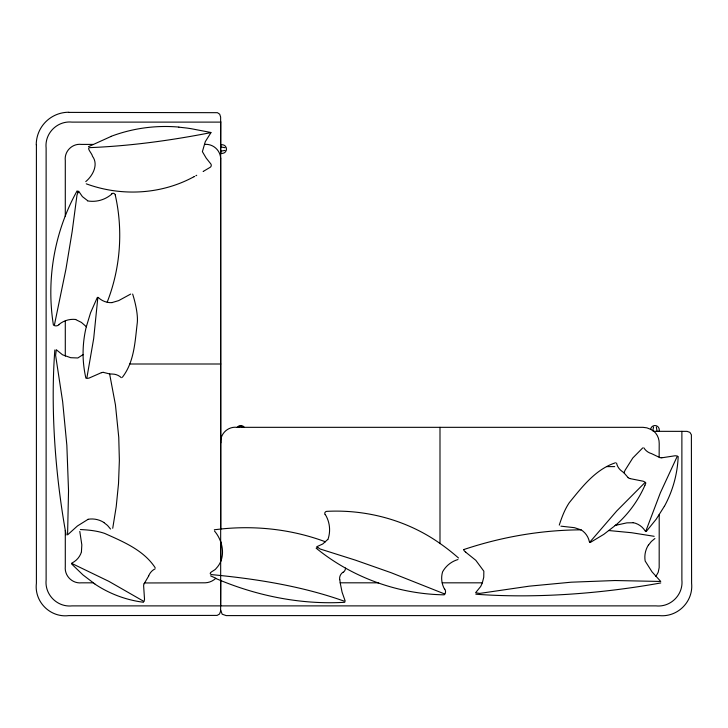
<?xml version="1.0" encoding="UTF-8"?>
<svg xmlns="http://www.w3.org/2000/svg" width="728" height="728" viewBox="0 0 728 728"><rect width="100%" height="100%" fill="white"/><g stroke="black" fill="none" stroke-linecap="round" stroke-linejoin="round"><path stroke-width="1.09" d="M214.332 529.766L220.784 529.029L220.684 158.768L220.675 605.887M36.4 144.79L36.4 583.21C34.089 601.756 50.25 617.917 68.796 615.606L217.126 615.406L219.528 614.032L220.62 611.129L220.748 580.298M220.793 442.879C219.892 433.788 228.019 426.244 236.982 427.327M678.187 456.465L678.059 458.959A113.24 113.24 0 0 1 664.364 506.388M97.871 297.233L93.694 338.511L86.778 378.451L88.989 378.114L101.383 372.672M657.084 431.322L656.337 427.054M220.666 154.336L220.784 121.64M112.731 528.282L116.207 506.715L118.518 483.601L119.365 460.46L118.755 437.31L115.443 404.859L109.628 373.928L103.431 372.39M81.427 551.651L81.836 544.917L79.798 531.422M559.277 525.115C561.77 517.326 564.682 509.545 569.269 502.693C582.1 486.996 595.368 469.405 615.479 462.771M54.318 325.48L65.966 269.005L72.163 231.522L77.004 194.949L78.633 191.146L82.391 196.615L87.642 200.682M54.837 349.959C50.423 408.754 55.201 474.702 66.093 534.898M645.654 531.577L660.378 492.783L677.395 456.001L675.138 455.755L661.788 457.803M148.685 575.985L144.135 583.729M648.357 545.126A22.595 22.595 0 0 0 645.163 561.024L652.033 571.862L660.751 581.463L614.996 580.525L571.171 582.2L529.256 586.167L479.743 593.402L475.575 592.747L480.662 586.531L482.282 583.037L483.747 577.259L483.847 571.198L475.803 560.305L465.683 552.17M107.198 302.147C120.448 268.259 123.287 230.476 115.252 194.995M645.873 482.937L644.899 485.239M628.164 477.641L623.914 472.781L625.125 470.179L632.796 457.994L642.724 447.911M653.544 427.008L652.788 430.749A17.618 17.618 0 0 1 653.535 431.276L653.671 431.386M97.297 297.515L90.572 312.749L86.177 327.227A112.594 112.594 0 0 0 83.083 354.6M664.318 506.36L656.228 519.182L646.282 531.458M648.43 545.172L651.323 541.505L654.9 538.511M122.359 377.295C134.516 361.598 135.008 341.159 137.328 322.368C138.102 313.286 134.616 300.182 132.651 294.048M655.864 576.476L658.194 572.326L659.177 567.603L659.204 514.623M589.607 542.396L616.716 510.983L645.29 482.236L643.279 481.235L630.002 478.596M144.781 582.964L205.241 582.81A16.234 16.234 0 0 0 215.67 578.414C255.901 595.677 300.637 604.923 344.808 602.284M327.673 539.53L322.75 543.989L316.707 546.746L320.174 549.012L355.346 560.123L391.182 572.736L444.781 594.021M210.865 132.796L205.305 141.632L202.384 151.651L206.188 158.103L210.856 163.964A2.375 2.375 0 0 1 210.137 167.34L204.122 170.907M615.779 525.088L603.785 534.361L590.244 542.496M130.667 294.076L118.691 300.609L112.221 302.52M83.265 354.481L77.841 357.976L70.698 357.703L62.508 354.782L56.293 349.704L55.619 355.401L62.653 401.638L66.849 445.299L68.532 490.881L67.577 534.88L77.386 526.007L88.033 519.364M83.001 354.673L83.056 354.636A113.786 113.786 0 0 0 85.376 375.766L85.895 378.205M85.758 181.6C92.765 175.776 98.753 164.583 92.474 156.247C92.21 153.472 85.112 146.938 90.891 147.584C131.195 145.891 171.326 140.368 210.911 132.605M203.631 171.217L203.148 171.517M196.715 175.284L195.841 175.767M194.576 176.44L194.067 176.704M88.434 146.701L111.166 136.4M193.812 176.84L192.665 177.423M192.401 177.55C159.933 194.695 120.602 196.442 86.277 183.829M225.025 150.432L220.711 151.169M463.754 549.567C501.437 536.936 541.159 530.039 580.899 529.838M615.069 525.443L626.863 522.859L633.169 522.759M317.717 547.665L316.134 548.166C352.07 577.459 397.879 594.148 444.244 594.831M660.769 582.946C600.573 593.83 534.825 598.616 475.857 594.212M220.784 529.029C256.056 525.325 292.228 529.402 325.498 541.814M220.675 146.91L225.025 147.702M80.389 529.547C88.561 529.939 96.833 530.739 104.641 533.396C123.123 541.723 143.543 549.995 155.155 567.694M560.933 526.171L574.492 527.691L580.771 529.775M68.796 112.394L217.463 112.685L219.71 114.214L220.639 117.062L220.684 158.768M220.666 122.113L72.036 122.113C57.312 120.529 44.526 133.306 46.119 148.03L46.119 579.97C44.563 594.676 57.321 607.434 72.036 605.887L655.964 605.878C670.688 607.461 683.474 594.685 681.881 579.961L681.881 431.322M93.129 144.408L81.49 144.408C72.218 143.252 64.137 151.333 65.293 160.606L65.293 216.398M129.73 364L220.784 364M237.273 427.327L643.006 427.327L646.946 427.864L650.641 429.347A4.35 4.35 0 0 1 655.928 425.634A4.35 4.35 0 0 1 659.022 431.331M653.489 431.322L687.032 431.358L689.907 432.368L691.382 434.78L691.6 583.201C693.538 601.583 677.595 617.526 659.204 615.597L226.19 615.597L222.177 614.214L220.666 610.201M606.615 466.612L614.696 466.612M93.475 582.828L81.49 582.828C72.29 583.792 64.319 575.821 65.293 566.63L65.293 530.43M339.858 579.688L340.194 582.81L378.678 582.828M442.278 582.828L482.345 582.828M204.586 144.408C212.967 143.562 220.529 150.323 220.675 158.731M608.872 530.539L631.622 532.723L654.154 536.309M178.851 127.154L186.759 128.046A170.225 170.225 0 0 1 191.3 128.729L210.783 132.46M143.543 602.274L141.068 601.929A113.24 113.24 0 0 1 95.013 584.156M109.628 373.928L112.358 374.055A13.168 13.168 0 0 1 121.33 377.686M344.253 601.182C301.574 585.985 255.719 578.787 211.284 574.592C207.198 572.718 215.37 570.597 216.389 568.186C226.253 557.657 223.168 541.186 214.46 530.985M75.73 319.592L81.409 322.422L86.477 326.827M215.77 578.178L210.565 575.848M71.553 563.317L108.909 581.372L144.071 601.528L144.517 599.362L143.634 585.822A6.406 6.406 0 0 1 144.017 583.783M103.877 522.558L107.535 525.443L110.529 529.029M95.04 584.111L82.983 574.929L71.617 563.963M659.732 457.548L651.551 453.626A13.168 13.168 0 0 1 643.816 447.802M659.14 457.111L659.204 443.525A16.116 16.116 0 0 0 653.844 431.194M652.834 430.73L652.788 430.703A19.756 19.756 0 0 0 650.641 429.347M623.905 472.772L621.812 471.162A13.168 13.168 0 0 1 616.543 463.044M458.504 558.003L457.375 557.011A203.776 203.776 0 0 0 440.003 543.452C407.325 520.302 366.748 509.318 326.854 511.347A2.33 2.33 0 0 0 324.861 512.74L324.879 512.858A2.412 2.412 0 0 0 325.088 514.66M77.923 192.256L77.132 190.827C54.518 231.304 46.046 279.306 53.417 325.088M220.766 541.687L220.784 561.033M345.245 601.228L342.078 592.173L340.194 582.828M439.994 427.327L439.994 543.643M65.293 320.921L65.293 356.11M444.799 589.143A4.632 4.632 0 0 1 444.872 594.075M325.307 514.532A29.302 29.302 0 0 1 327.891 539.612M457.939 559.55A25.753 25.753 0 0 0 442.588 571.844A22.231 22.231 0 0 0 444.608 589.261M59.123 324.642A4.632 4.632 0 0 1 54.282 325.571M111.848 194.021A29.302 29.302 0 0 1 87.597 200.919M111.675 193.821A2.412 2.412 0 0 1 113.359 193.302L113.523 193.311A2.33 2.33 0 0 1 115.297 194.977M111.138 136.327A154.218 154.218 0 0 1 178.861 127.082M661.779 457.748A6.406 6.406 0 0 1 659.723 457.603M633.187 522.649A18.337 18.337 0 0 1 645.254 531.103M465.738 552.07A4.468 4.468 0 0 1 463.609 549.622M148.639 575.966A13.168 13.168 0 0 1 155.164 568.795M81.536 551.678A18.337 18.337 0 0 1 72.054 562.962M58.977 324.479A22.231 22.231 0 0 1 75.739 319.474M101.401 372.718A6.406 6.406 0 0 1 103.431 372.327M112.221 302.639A18.337 18.337 0 0 1 98.38 297.588M239.184 427.309A1.656 1.656 0 0 1 242.369 427.309M630.02 478.533A6.406 6.406 0 0 1 628.128 477.695M644.944 485.257A113.24 113.24 0 0 1 615.806 525.125M580.953 529.738A18.337 18.337 0 0 1 589.398 541.814M220.784 144.927A4.35 4.35 0 0 1 226.481 149.067A4.35 4.35 0 0 1 220.784 153.208M36.245 144.79A32.532 32.532 0 0 1 68.796 112.239M237.246 427.3A4.386 4.386 0 0 1 244.308 427.3M88.015 519.282A22.595 22.595 0 0 1 103.922 522.486M339.667 579.716A7.617 7.617 0 0 1 343.134 572.144M345.518 568.067A5.56 5.56 0 0 1 343.252 572.335"/></g></svg>
